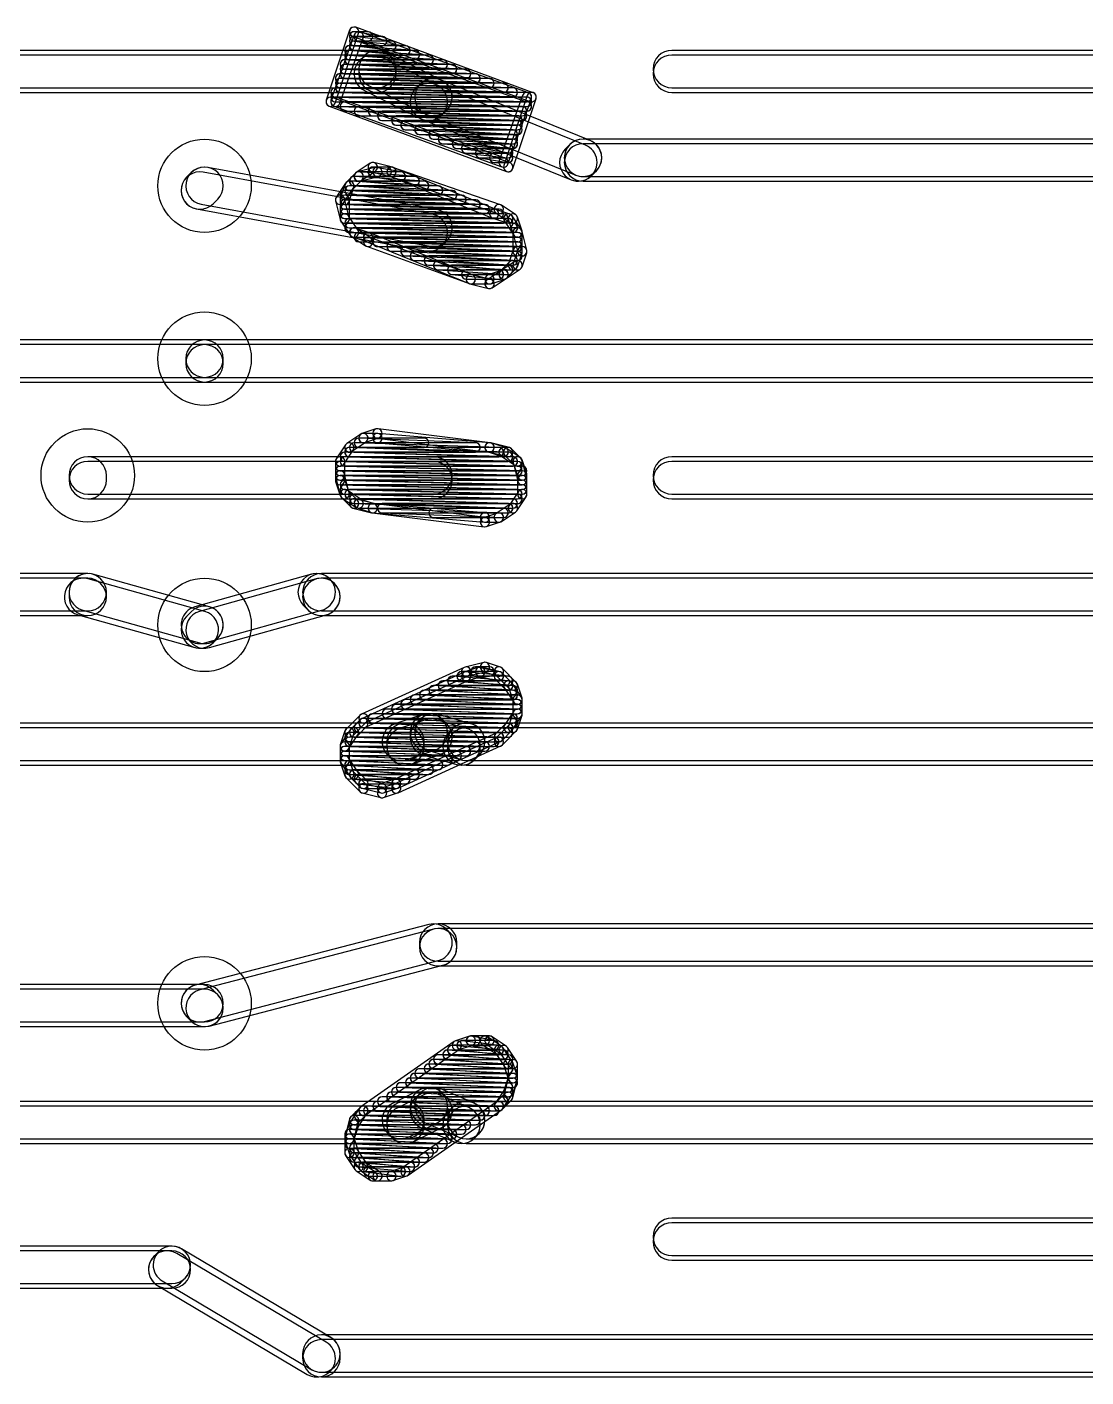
# Model space of a CAD drawing. Extents: x 2.7 to 76.1, y 3.1 to 47.6.
# Drawn here: x 35.56 to 41.32, y 13.73 to 21.07 of the extents above; entities that cross this region are included whole.
import ezdxf

# ---------------------------------------------------------------- set-up
doc = ezdxf.new("R2010")
doc.units = 0

msp = doc.modelspace()

# ---------------------------------------------------------------- linework, layer by layer
for points in [[(37.313875, 21.055115), (37.186875, 20.674115, 1), (37.23512, 20.65803), (37.36212, 21.03903, 1)], [(38.311985, 20.71533), (37.346785, 21.07093, 1), (37.32921, 21.023215), (38.29441, 20.667615, 1)], [(37.339455, 21.030225), (37.212455, 20.674625, 1), (37.26034, 20.65752), (37.38734, 21.01312, 1)], [(37.6197, 20.970795), (37.3403, 20.996195, 1), (37.335695, 20.94555), (37.615095, 20.92015, 1)], [(37.494575, 21.02135), (37.342175, 21.04675, 1), (37.33382, 20.996595), (37.48622, 20.971195, 1)], [(37.54435, 20.9961), (37.34115, 21.0215, 1), (37.334845, 20.971045), (37.538045, 20.945645, 1)], [(37.338, 20.99625), (37.4142, 20.99625, 1), (37.4142, 21.0471), (37.338, 21.0471, 1)], [(37.338, 20.97085), (37.4904, 20.97085, 1), (37.4904, 21.0217), (37.338, 21.0217, 1)], [(37.338, 20.94545), (37.5412, 20.94545, 1), (37.5412, 20.9963), (37.338, 20.9963, 1)], [(38.286435, 20.715385), (37.372035, 21.045585, 1), (37.35476, 20.99776), (38.26916, 20.66756, 1)], [(37.465, 20.9455), (34.925, 20.9455, 1), (34.925, 20.74225), (37.465, 20.74225, 1)], [(37.67001, 20.945435), (37.31441, 20.970835, 1), (37.310785, 20.92011), (37.666385, 20.89471, 1)], [(37.74589, 20.920055), (37.31409, 20.945455, 1), (37.311105, 20.89469), (37.742905, 20.86929, 1)], [(37.3126, 20.92005), (37.6174, 20.92005, 1), (37.6174, 20.9709), (37.3126, 20.9709, 1)], [(37.3126, 20.89465), (37.6682, 20.89465, 1), (37.6682, 20.9455), (37.3126, 20.9455, 1)], [(37.815245, 20.78237), (37.510445, 20.93477, 1), (37.41955, 20.752975), (37.72435, 20.600575, 1)], [(37.566625, 20.818475), (37.566625, 20.843875, 1), (37.363375, 20.843875), (37.363375, 20.818475, 1)], [(44.2976, 20.9455), (39.0652, 20.9455, 1), (39.0652, 20.74225), (44.2976, 20.74225, 1)], [(34.925, 20.71685), (37.465, 20.71685, 1), (37.465, 20.9201), (34.925, 20.9201, 1)], [(37.8725, 20.869275), (37.2883, 20.894675, 1), (37.286095, 20.84387), (37.870295, 20.81847, 1)], [(37.948575, 20.84388), (37.288175, 20.86928, 1), (37.28622, 20.818465), (37.94662, 20.793065, 1)], [(37.2872, 20.84385), (37.8206, 20.84385, 1), (37.8206, 20.8947), (37.2872, 20.8947, 1)], [(37.2872, 20.81845), (37.8714, 20.81845, 1), (37.8714, 20.8693), (37.2872, 20.8693, 1)], [(37.821865, 20.894665), (37.313865, 20.920065, 1), (37.31133, 20.86928), (37.81933, 20.84388, 1)], [(37.3126, 20.86925), (37.7444, 20.86925, 1), (37.7444, 20.9201), (37.3126, 20.9201, 1)], [(37.39415, 20.727575), (37.69895, 20.575175, 1), (37.789845, 20.75697), (37.485045, 20.90937, 1)], [(39.0652, 20.71685), (44.2976, 20.71685, 1), (44.2976, 20.9201), (39.0652, 20.9201, 1)], [(38.07539, 20.793085), (37.26259, 20.818485, 1), (37.261005, 20.76766), (38.073805, 20.74226, 1)], [(37.2618, 20.76765), (37.9984, 20.76765, 1), (37.9984, 20.8185), (37.2618, 20.8185, 1)], [(37.2618, 20.74225), (38.0746, 20.74225, 1), (38.0746, 20.7931), (37.2618, 20.7931, 1)], [(38.151525, 20.767685), (37.262525, 20.793085, 1), (37.26107, 20.74226), (38.15007, 20.71686, 1)], [(37.999305, 20.81848), (37.288105, 20.84388, 1), (37.28629, 20.793065), (37.99749, 20.767665, 1)], [(37.2872, 20.79305), (37.9476, 20.79305, 1), (37.9476, 20.8439), (37.2872, 20.8439, 1)], [(37.816255, 20.594215), (37.841655, 20.619615, 1), (37.69794, 20.76333), (37.67254, 20.73793, 1)], [(38.620845, 20.455425), (37.808045, 20.785625, 1), (37.73155, 20.59732), (38.54435, 20.26712, 1)], [(38.278415, 20.71689), (37.237015, 20.74229, 1), (37.23578, 20.691455), (38.27718, 20.666055, 1)], [(38.278415, 20.69149), (37.237015, 20.71689, 1), (37.23578, 20.666055), (38.27718, 20.640655, 1)], [(37.2364, 20.69145), (38.2016, 20.69145, 1), (38.2016, 20.7423), (37.2364, 20.7423, 1)], [(37.2364, 20.66605), (38.2778, 20.66605, 1), (38.2778, 20.7169), (37.2364, 20.7169, 1)], [(38.202285, 20.74229), (37.262485, 20.76769, 1), (37.26111, 20.716855), (38.20091, 20.691455, 1)], [(37.2618, 20.71685), (38.1508, 20.71685, 1), (38.1508, 20.7677), (37.2618, 20.7677, 1)], [(37.70615, 20.57192), (38.51895, 20.24172, 1), (38.595445, 20.430025), (37.782645, 20.760225, 1)], [(38.17474, 20.32732), (38.30174, 20.68292, 1), (38.253855, 20.700025), (38.126855, 20.344425, 1)], [(38.20032, 20.30243), (38.32732, 20.68343, 1), (38.279075, 20.699515), (38.152075, 20.318515, 1)], [(37.20221, 20.642215), (38.16741, 20.286615, 1), (38.184985, 20.33433), (37.219785, 20.68993, 1)], [(38.278415, 20.66609), (37.237015, 20.69149, 1), (37.23578, 20.640655), (38.27718, 20.615255, 1)], [(37.22776, 20.64216), (38.14216, 20.31196, 1), (38.159435, 20.359785), (37.245035, 20.689985, 1)], [(37.2364, 20.64065), (38.2778, 20.64065, 1), (38.2778, 20.6915), (37.2364, 20.6915, 1)], [(38.253065, 20.64069), (37.287865, 20.66609, 1), (37.28653, 20.615255), (38.25173, 20.589855, 1)], [(37.2872, 20.61525), (38.2778, 20.61525, 1), (38.2778, 20.6661), (37.2872, 20.6661, 1)], [(38.2524, 20.6407), (37.3634, 20.6407, 1), (37.3634, 20.58985), (38.2524, 20.58985, 1)], [(37.3634, 20.58985), (38.2524, 20.58985, 1), (38.2524, 20.6407), (37.3634, 20.6407, 1)], [(38.25319, 20.615285), (37.44039, 20.640685, 1), (37.438805, 20.58986), (38.251605, 20.56446, 1)], [(37.4396, 20.58985), (38.2524, 20.58985, 1), (38.2524, 20.6407), (37.4396, 20.6407, 1)], [(37.4904, 20.56445), (38.2524, 20.56445, 1), (38.2524, 20.6153), (37.4904, 20.6153, 1)], [(38.227875, 20.58988), (37.491275, 20.61528, 1), (37.48952, 20.564465), (38.22612, 20.539065, 1)], [(38.227975, 20.56448), (37.567575, 20.58988, 1), (37.56562, 20.539065), (38.22602, 20.513665, 1)], [(37.5666, 20.53905), (38.227, 20.53905, 1), (38.227, 20.5899), (37.5666, 20.5899, 1)], [(38.228055, 20.539075), (37.618455, 20.564475, 1), (37.61634, 20.51367), (38.22594, 20.48827, 1)], [(37.6174, 20.51365), (38.227, 20.51365, 1), (38.227, 20.5645), (37.6174, 20.5645, 1)], [(38.202865, 20.513665), (37.694865, 20.539065, 1), (37.69233, 20.48828), (38.20033, 20.46288, 1)], [(37.6936, 20.48825), (38.227, 20.48825, 1), (38.227, 20.5391), (37.6936, 20.5391, 1)], [(38.20309, 20.488255), (37.77129, 20.513655, 1), (37.768305, 20.46289), (38.200105, 20.43749, 1)], [(37.7698, 20.46285), (38.2016, 20.46285, 1), (38.2016, 20.5137), (37.7698, 20.5137, 1)], [(38.20329, 20.46284), (37.82229, 20.48824, 1), (37.818905, 20.437505), (38.199905, 20.412105, 1)], [(37.8206, 20.43745), (38.2016, 20.43745, 1), (38.2016, 20.4883), (37.8206, 20.4883, 1)], [(38.1785, 20.437395), (37.8991, 20.462795, 1), (37.894495, 20.41215), (38.173895, 20.38675, 1)], [(37.8968, 20.41205), (38.2016, 20.41205, 1), (38.2016, 20.4629), (37.8968, 20.4629, 1)], [(37.9476, 20.38665), (38.1762, 20.38665, 1), (38.1762, 20.4375), (37.9476, 20.4375, 1)], [(38.179005, 20.41194), (37.950405, 20.43734, 1), (37.94479, 20.386805), (38.17339, 20.361405, 1)], [(38.180375, 20.38635), (38.027975, 20.41175, 1), (38.01962, 20.361595), (38.17202, 20.336195, 1)], [(38.0238, 20.36125), (38.1762, 20.36125, 1), (38.1762, 20.4121), (38.0238, 20.4121, 1)], [(38.629055, 20.264015), (38.654455, 20.289415, 1), (38.51074, 20.43313), (38.48534, 20.40773, 1)], [(46.2026, 20.4629), (38.5826, 20.4629, 1), (38.5826, 20.25965), (46.2026, 20.25965, 1)], [(38.5826, 20.23425), (46.2026, 20.23425, 1), (46.2026, 20.4375), (38.5826, 20.4375, 1)], [(37.425495, 20.331625), (37.349295, 20.280825, 1), (37.3775, 20.23852), (37.4537, 20.28932, 1)], [(37.547365, 20.30974), (37.445765, 20.33514, 1), (37.43343, 20.285805), (37.53503, 20.260405, 1)], [(38.1, 20.33585), (38.1762, 20.33585, 1), (38.1762, 20.3867), (38.1, 20.3867, 1)], [(36.48144, 20.08352), (37.72604, 19.85492, 1), (37.762755, 20.054825), (36.518155, 20.283425, 1)], [(36.45334, 20.28073), (36.42794, 20.25533, 1), (36.571655, 20.111615), (36.597055, 20.137015, 1)], [(37.788155, 20.080225), (36.543555, 20.308825, 1), (36.50684, 20.10892), (37.75144, 19.88032, 1)], [(37.34542, 20.27765), (37.29462, 20.22685, 1), (37.330575, 20.190895), (37.381375, 20.241695, 1)], [(37.34542, 20.27765), (37.29462, 20.22685, 1), (37.330575, 20.190895), (37.381375, 20.241695, 1)], [(37.45883, 20.30974), (37.35723, 20.28434, 1), (37.369565, 20.235005), (37.471165, 20.260405, 1)], [(37.67031, 20.25961), (37.36551, 20.28501, 1), (37.361285, 20.234335), (37.666085, 20.208935, 1)], [(37.3634, 20.23425), (37.592, 20.23425, 1), (37.592, 20.2851), (37.3634, 20.2851, 1)], [(37.596175, 20.28475), (37.443775, 20.31015, 1), (37.43542, 20.259995), (37.58782, 20.234595, 1)], [(37.4396, 20.25965), (37.5158, 20.25965, 1), (37.5158, 20.3105), (37.4396, 20.3105, 1)], [(37.5412, 20.3105), (37.465, 20.3105, 1), (37.465, 20.25965), (37.5412, 20.25965, 1)], [(38.109625, 20.080005), (37.550825, 20.308605, 1), (37.53157, 20.26154), (38.09037, 20.03294, 1)], [(38.13375, 20.105885), (37.54955, 20.309085, 1), (37.532845, 20.26106), (38.117045, 20.05786, 1)], [(37.291445, 20.222975), (37.240645, 20.146775, 1), (37.28295, 20.11857), (37.33375, 20.19477, 1)], [(37.288475, 20.216915), (37.263075, 20.140715, 1), (37.31132, 20.12463), (37.33672, 20.20083, 1)], [(37.87255, 20.18347), (37.31375, 20.20887, 1), (37.311445, 20.158075), (37.870245, 20.132675, 1)], [(37.3126, 20.18345), (37.719, 20.18345, 1), (37.719, 20.2343), (37.3126, 20.2343, 1)], [(37.796535, 20.20886), (37.313935, 20.23426, 1), (37.31126, 20.183485), (37.79386, 20.158085, 1)], [(37.3126, 20.15805), (37.7952, 20.15805, 1), (37.7952, 20.2089), (37.3126, 20.2089, 1)], [(37.72069, 20.23424), (37.33969, 20.25964, 1), (37.336305, 20.208905), (37.717305, 20.183505, 1)], [(37.338, 20.20885), (37.6682, 20.20885, 1), (37.6682, 20.2597), (37.338, 20.2597, 1)], [(37.23713, 20.126505), (37.26253, 20.024905, 1), (37.311865, 20.03724), (37.286465, 20.13884, 1)], [(38.050045, 20.107285), (37.288045, 20.132685, 1), (37.28635, 20.08186), (38.04835, 20.05646, 1)], [(37.999305, 20.13268), (37.288105, 20.15808, 1), (37.28629, 20.107265), (37.99749, 20.081865, 1)], [(37.2872, 20.13265), (37.8714, 20.13265, 1), (37.8714, 20.1835), (37.2872, 20.1835, 1)], [(37.923215, 20.158075), (37.288215, 20.183475, 1), (37.28618, 20.13267), (37.92118, 20.10727, 1)], [(37.2872, 20.10725), (37.9222, 20.10725, 1), (37.9222, 20.1581), (37.2872, 20.1581, 1)], [(37.261775, 20.132675), (37.261775, 20.031075, 1), (37.312625, 20.031075), (37.312625, 20.132675, 1)], [(37.2872, 20.08185), (37.9984, 20.08185, 1), (37.9984, 20.1327), (37.2872, 20.1327, 1)], [(38.12617, 20.081885), (37.28797, 20.107285, 1), (37.286425, 20.05646), (38.124625, 20.03106, 1)], [(38.151545, 20.056485), (37.287945, 20.081885, 1), (37.28645, 20.03106), (38.15005, 20.00566, 1)], [(37.2872, 20.05645), (38.0492, 20.05645, 1), (38.0492, 20.1073), (37.2872, 20.1073, 1)], [(37.2872, 20.03105), (38.1254, 20.03105, 1), (38.1254, 20.0819), (37.2872, 20.0819, 1)], [(37.2872, 20.00565), (38.1508, 20.00565, 1), (38.1508, 20.0565), (37.2872, 20.0565, 1)], [(38.176925, 20.031085), (37.287925, 20.056485, 1), (37.28647, 20.00566), (38.17547, 19.98026, 1)], [(37.266045, 20.01697), (37.316845, 19.94077, 1), (37.35915, 19.968975), (37.30835, 20.045175, 1)], [(37.266045, 20.01697), (37.316845, 19.94077, 1), (37.35915, 19.968975), (37.30835, 20.045175, 1)], [(38.18424, 20.055195), (38.10804, 20.080595, 1), (38.091955, 20.03235), (38.168155, 20.00695, 1)], [(38.2157, 20.052225), (38.1395, 20.103025, 1), (38.111295, 20.06072), (38.187495, 20.00992, 1)], [(38.24815, 19.968975), (38.19735, 20.045175, 1), (38.155045, 20.01697), (38.205845, 19.94077, 1)], [(38.25112, 19.962915), (38.22572, 20.039115, 1), (38.177475, 20.02303), (38.202875, 19.94683, 1)], [(38.227705, 19.98029), (37.313305, 20.00569, 1), (37.31189, 19.954855), (38.22629, 19.929455, 1)], [(37.3126, 19.98025), (38.1762, 19.98025, 1), (38.1762, 20.0311), (37.3126, 20.0311, 1)], [(38.202325, 20.005685), (37.313325, 20.031085, 1), (37.31187, 19.98026), (38.20087, 19.95486, 1)], [(37.3126, 19.95485), (38.2016, 19.95485, 1), (38.2016, 20.0057), (37.3126, 20.0057, 1)], [(37.329955, 19.93075), (37.406155, 19.90535, 1), (37.42224, 19.953595), (37.34604, 19.978995, 1)], [(37.338, 19.92945), (38.227, 19.92945, 1), (38.227, 19.9803), (37.338, 19.9803, 1)], [(38.227725, 19.954885), (37.338725, 19.980285, 1), (37.33727, 19.92946), (38.22627, 19.90406, 1)], [(37.323895, 19.93372), (37.400095, 19.88292, 1), (37.4283, 19.925225), (37.3521, 19.976025, 1)], [(38.277065, 19.85944), (38.251665, 19.96104, 1), (38.20233, 19.948705), (38.22773, 19.847105, 1)], [(38.252425, 19.853275), (38.252425, 19.954875, 1), (38.201575, 19.954875), (38.201575, 19.853275, 1)], [(38.227, 19.9549), (37.3634, 19.9549, 1), (37.3634, 19.90405), (38.227, 19.90405, 1)], [(37.3634, 19.90405), (38.227, 19.90405, 1), (38.227, 19.9549), (37.3634, 19.9549, 1)], [(37.40457, 19.90594), (37.96337, 19.67734, 1), (37.982625, 19.724405), (37.423825, 19.953005, 1)], [(38.22779, 19.929485), (37.41499, 19.954885, 1), (37.413405, 19.90406), (38.226205, 19.87866, 1)], [(37.4142, 19.90405), (38.227, 19.90405, 1), (38.227, 19.9549), (37.4142, 19.9549, 1)], [(37.40551, 19.88018), (37.96431, 19.67698, 1), (37.981685, 19.724765), (37.422885, 19.927965, 1)], [(38.227845, 19.904085), (37.465845, 19.929485, 1), (37.46415, 19.87866), (38.22615, 19.85326, 1)], [(37.465, 19.87865), (38.227, 19.87865, 1), (38.227, 19.9295), (37.465, 19.9295, 1)], [(38.22794, 19.87868), (37.54214, 19.90408, 1), (37.540255, 19.853265), (38.226055, 19.827865, 1)], [(37.5412, 19.85325), (38.227, 19.85325, 1), (38.227, 19.9041), (37.5412, 19.9041, 1)], [(38.228055, 19.853275), (37.618455, 19.878675, 1), (37.61634, 19.82787), (38.22594, 19.80247, 1)], [(37.6174, 19.82785), (38.227, 19.82785, 1), (38.227, 19.8787), (37.6174, 19.8787, 1)], [(38.202805, 19.82787), (37.669405, 19.85327, 1), (37.66699, 19.802475), (38.20039, 19.777075, 1)], [(37.6682, 19.80245), (38.227, 19.80245, 1), (38.227, 19.8533), (37.6682, 19.8533, 1)], [(38.20301, 19.80246), (37.74581, 19.82786, 1), (37.742985, 19.777085), (38.200185, 19.751685, 1)], [(37.7444, 19.77705), (38.2016, 19.77705, 1), (38.2016, 19.8279), (37.7444, 19.8279, 1)], [(38.22572, 19.76903), (38.25112, 19.84523, 1), (38.202875, 19.861315), (38.177475, 19.785115, 1)], [(38.25112, 19.76903), (38.27652, 19.84523, 1), (38.228275, 19.861315), (38.202875, 19.785115, 1)], [(38.17789, 19.77704), (37.79689, 19.80244, 1), (37.793505, 19.751705), (38.174505, 19.726305, 1)], [(37.7952, 19.75165), (38.2016, 19.75165, 1), (38.2016, 19.8025), (37.7952, 19.8025, 1)], [(38.127925, 19.75157), (37.873925, 19.77697, 1), (37.86887, 19.726375), (38.12287, 19.700975, 1)], [(37.8714, 19.72625), (38.1762, 19.72625, 1), (38.1762, 19.7771), (37.8714, 19.7771, 1)], [(37.9476, 19.70085), (38.1254, 19.70085, 1), (38.1254, 19.7517), (37.9476, 19.7517, 1)], [(38.08264, 19.67675), (38.15884, 19.70215, 1), (38.142755, 19.750395), (38.066555, 19.724995, 1)], [(38.0887, 19.65432), (38.1649, 19.70512, 1), (38.136695, 19.747425), (38.060495, 19.696625, 1)], [(38.168775, 19.708295), (38.219575, 19.759095, 1), (38.18362, 19.79505), (38.13282, 19.74425, 1)], [(38.1649, 19.70512), (38.2411, 19.75592, 1), (38.212895, 19.798225), (38.136695, 19.747425, 1)], [(37.96683, 19.676205), (38.06843, 19.650805, 1), (38.080765, 19.70014), (37.979165, 19.72554, 1)], [(37.973, 19.67545), (38.0746, 19.67545, 1), (38.0746, 19.7263), (37.973, 19.7263, 1)], [(36.5252, 19.3707), (33.8074, 19.3707, 1), (33.8074, 19.16745), (36.5252, 19.16745, 1)], [(33.8074, 19.14205), (36.5252, 19.14205, 1), (36.5252, 19.3453), (33.8074, 19.3453, 1)], [(36.626825, 19.243675), (36.626825, 19.269075, 1), (36.423575, 19.269075), (36.423575, 19.243675, 1)], [(45.72, 19.3707), (36.5252, 19.3707, 1), (36.5252, 19.16745), (45.72, 19.16745, 1)], [(36.5252, 19.14205), (45.72, 19.14205, 1), (45.72, 19.3453), (36.5252, 19.3453, 1)], [(37.456955, 18.886795), (37.380755, 18.861395, 1), (37.39684, 18.81315), (37.47304, 18.83855, 1)], [(38.07775, 18.8117), (37.46815, 18.8879, 1), (37.461845, 18.837445), (38.071445, 18.761245, 1)], [(37.291445, 18.800575), (37.240645, 18.724375, 1), (37.28295, 18.69617), (37.33375, 18.77237, 1)], [(37.291445, 18.800575), (37.240645, 18.724375, 1), (37.28295, 18.69617), (37.33375, 18.77237, 1)], [(37.374695, 18.858425), (37.298495, 18.807625, 1), (37.3267, 18.76532), (37.4029, 18.81612, 1)], [(37.374695, 18.858425), (37.298495, 18.807625, 1), (37.3267, 18.76532), (37.4029, 18.81612, 1)], [(38.126215, 18.786485), (37.338815, 18.811885, 1), (37.33718, 18.76106), (38.12458, 18.73566, 1)], [(37.338, 18.76105), (37.9984, 18.76105, 1), (37.9984, 18.8119), (37.338, 18.8119, 1)], [(37.3634, 18.78645), (37.719, 18.78645, 1), (37.719, 18.8373), (37.3634, 18.8373, 1)], [(37.999415, 18.811875), (37.364415, 18.837275, 1), (37.36238, 18.78647), (37.99738, 18.76107, 1)], [(37.465, 18.8627), (37.3888, 18.8627, 1), (37.3888, 18.81185), (37.465, 18.81185, 1)], [(38.07671, 18.81181), (37.46711, 18.86261, 1), (37.462885, 18.811935), (38.072485, 18.761135, 1)], [(38.15884, 18.785195), (38.08264, 18.810595, 1), (38.066555, 18.76235), (38.142755, 18.73695, 1)], [(38.182365, 18.78574), (38.080765, 18.81114, 1), (38.06843, 18.761805), (38.17003, 18.736405, 1)], [(37.7698, 18.7357), (35.8902, 18.7357, 1), (35.8902, 18.53245), (37.7698, 18.53245, 1)], [(35.788575, 18.634075), (35.788575, 18.608675, 1), (35.991825, 18.608675), (35.991825, 18.634075, 1)], [(37.236375, 18.710275), (37.236375, 18.634075, 1), (37.287225, 18.634075), (37.287225, 18.710275, 1)], [(37.236375, 18.710275), (37.236375, 18.608675, 1), (37.287225, 18.608675), (37.287225, 18.710275, 1)], [(38.202305, 18.73569), (37.287905, 18.76109, 1), (37.28649, 18.710255), (38.20089, 18.684855, 1)], [(38.227685, 18.71029), (37.287885, 18.73569, 1), (37.28651, 18.684855), (38.22631, 18.659455, 1)], [(37.2872, 18.71025), (38.1762, 18.71025, 1), (38.1762, 18.7611), (37.2872, 18.7611, 1)], [(37.2872, 18.68485), (38.2016, 18.68485, 1), (38.2016, 18.7357), (37.2872, 18.7357, 1)], [(38.176945, 18.761085), (37.313345, 18.786485, 1), (37.31185, 18.73566), (38.17545, 18.71026, 1)], [(37.3126, 18.73565), (38.1254, 18.73565, 1), (38.1254, 18.7865), (37.3126, 18.7865, 1)], [(38.2411, 18.731425), (38.1649, 18.782225, 1), (38.136695, 18.73992), (38.212895, 18.68912, 1)], [(38.244975, 18.72825), (38.194175, 18.77905, 1), (38.15822, 18.743095), (38.20902, 18.692295, 1)], [(38.27652, 18.642115), (38.25112, 18.718315, 1), (38.202875, 18.70223), (38.228275, 18.62603, 1)], [(38.277065, 18.61484), (38.251665, 18.71644, 1), (38.20233, 18.704105), (38.22773, 18.602505, 1)], [(44.2976, 18.7357), (39.0652, 18.7357, 1), (39.0652, 18.53245), (44.2976, 18.53245, 1)], [(35.8902, 18.50705), (37.7698, 18.50705, 1), (37.7698, 18.7103), (35.8902, 18.7103, 1)], [(38.227665, 18.68489), (37.262465, 18.71029, 1), (37.26113, 18.659455), (38.22633, 18.634055, 1)], [(37.23713, 18.627905), (37.26253, 18.526305, 1), (37.311865, 18.53864), (37.286465, 18.64024, 1)], [(38.25305, 18.65949), (37.26245, 18.68489, 1), (37.261145, 18.634055), (38.251745, 18.608655, 1)], [(38.25305, 18.63409), (37.26245, 18.65949, 1), (37.261145, 18.608655), (38.251745, 18.583255, 1)], [(37.2618, 18.65945), (38.227, 18.65945, 1), (38.227, 18.7103), (37.2618, 18.7103, 1)], [(37.2618, 18.63405), (38.2524, 18.63405, 1), (38.2524, 18.6849), (37.2618, 18.6849, 1)], [(38.2524, 18.6849), (37.2618, 18.6849, 1), (37.2618, 18.63405), (38.2524, 18.63405, 1)], [(37.2618, 18.63405), (38.227, 18.63405, 1), (38.227, 18.6849), (37.2618, 18.6849, 1)], [(37.2618, 18.60865), (38.2524, 18.60865, 1), (38.2524, 18.6595), (37.2618, 18.6595, 1)], [(38.277825, 18.532475), (38.277825, 18.634075, 1), (38.226975, 18.634075), (38.226975, 18.532475, 1)], [(39.0652, 18.50705), (44.2976, 18.50705, 1), (44.2976, 18.7103), (39.0652, 18.7103, 1)], [(37.237675, 18.60063), (37.263075, 18.52443, 1), (37.31132, 18.540515), (37.28592, 18.616715, 1)], [(38.25305, 18.60869), (37.26245, 18.63409, 1), (37.261145, 18.583255), (38.251745, 18.557855, 1)], [(37.2618, 18.58325), (38.2524, 18.58325, 1), (38.2524, 18.6341), (37.2618, 18.6341, 1)], [(38.253065, 18.58329), (37.287865, 18.60869, 1), (37.28653, 18.557855), (38.25173, 18.532455, 1)], [(38.227685, 18.55789), (37.287885, 18.58329, 1), (37.28651, 18.532455), (38.22631, 18.507055, 1)], [(37.2872, 18.55785), (38.2524, 18.55785, 1), (38.2524, 18.6087), (37.2872, 18.6087, 1)], [(37.2872, 18.53245), (38.2524, 18.53245, 1), (38.2524, 18.5833), (37.2872, 18.5833, 1)], [(38.277825, 18.532475), (38.277825, 18.608675, 1), (38.226975, 18.608675), (38.226975, 18.532475, 1)], [(37.26922, 18.514495), (37.32002, 18.463695, 1), (37.355975, 18.49965), (37.305175, 18.55045, 1)], [(37.273095, 18.51132), (37.349295, 18.46052, 1), (37.3775, 18.502825), (37.3013, 18.553625, 1)], [(38.227705, 18.53249), (37.313305, 18.55789, 1), (37.31189, 18.507055), (38.22629, 18.481655, 1)], [(37.3126, 18.50705), (38.227, 18.50705, 1), (38.227, 18.5579), (37.3126, 18.5579, 1)], [(37.33183, 18.457005), (37.43343, 18.431605, 1), (37.445765, 18.48094), (37.344165, 18.50634, 1)], [(38.202345, 18.507085), (37.338745, 18.532485, 1), (37.33725, 18.48166), (38.20085, 18.45626, 1)], [(37.338, 18.48165), (38.227, 18.48165, 1), (38.227, 18.5325), (37.338, 18.5325, 1)], [(37.355355, 18.45755), (37.431555, 18.43215, 1), (37.44764, 18.480395), (37.37144, 18.505795, 1)], [(38.17699, 18.481685), (37.36419, 18.507085, 1), (37.362605, 18.45626), (38.175405, 18.43086, 1)], [(37.3634, 18.45625), (38.2016, 18.45625, 1), (38.2016, 18.5071), (37.3634, 18.5071, 1)], [(38.22275, 18.44217), (38.27355, 18.51837, 1), (38.231245, 18.546575), (38.180445, 18.470375, 1)], [(38.22275, 18.44217), (38.27355, 18.51837, 1), (38.231245, 18.546575), (38.180445, 18.470375, 1)], [(37.437485, 18.430935), (38.047085, 18.380135, 1), (38.05131, 18.43081), (37.44171, 18.48161, 1)], [(37.436445, 18.431045), (38.046045, 18.354845, 1), (38.05235, 18.4053), (37.44275, 18.4815, 1)], [(38.151775, 18.45628), (37.491375, 18.48168, 1), (37.48942, 18.430865), (38.14982, 18.405465, 1)], [(37.4904, 18.43085), (38.1762, 18.43085, 1), (38.1762, 18.4817), (37.4904, 18.4817, 1)], [(37.7698, 18.40545), (38.1508, 18.40545, 1), (38.1508, 18.4563), (37.7698, 18.4563, 1)], [(38.05724, 18.35595), (38.13344, 18.38135, 1), (38.117355, 18.429595), (38.041155, 18.404195, 1)], [(38.0492, 18.38005), (38.1254, 18.38005, 1), (38.1254, 18.4309), (38.0492, 18.4309, 1)], [(38.1395, 18.38432), (38.2157, 18.43512, 1), (38.187495, 18.477425), (38.111295, 18.426625, 1)], [(38.1395, 18.38432), (38.2157, 18.43512, 1), (38.187495, 18.477425), (38.111295, 18.426625, 1)], [(35.8902, 18.1007), (33.8074, 18.1007, 1), (33.8074, 17.89745), (35.8902, 17.89745, 1)], [(33.8074, 17.87205), (35.8902, 17.87205, 1), (35.8902, 18.0753), (33.8074, 18.0753, 1)], [(35.837395, 17.87581), (36.472395, 17.69801, 1), (36.5272, 17.893735), (35.8922, 18.071535, 1)], [(36.5526, 17.919135), (35.9176, 18.096935, 1), (35.862795, 17.90121), (36.497795, 17.72341, 1)], [(35.991825, 17.973675), (35.991825, 17.999075, 1), (35.788575, 17.999075), (35.788575, 17.973675, 1)], [(37.107395, 18.096935), (36.472395, 17.919135, 1), (36.5272, 17.72341), (37.1622, 17.90121, 1)], [(36.5526, 17.69801), (37.1876, 17.87581, 1), (37.132795, 18.071535), (36.497795, 17.893735, 1)], [(37.232055, 18.04553), (37.206655, 18.07093, 1), (37.06294, 17.927215), (37.08834, 17.901815, 1)], [(45.72, 18.1007), (37.1602, 18.1007, 1), (37.1602, 17.89745), (45.72, 17.89745, 1)], [(37.1602, 17.87205), (45.72, 17.87205, 1), (45.72, 18.0753), (37.1602, 18.0753, 1)], [(36.571655, 17.724015), (36.597055, 17.749415, 1), (36.45334, 17.89313), (36.42794, 17.86773, 1)], [(38.04303, 17.61734), (37.94143, 17.59194, 1), (37.953765, 17.542605), (38.055365, 17.568005, 1)], [(38.13344, 17.591395), (38.05724, 17.616795, 1), (38.041155, 17.56855), (38.117355, 17.54315, 1)], [(37.937075, 17.59042), (37.378275, 17.33642, 1), (37.39932, 17.290125), (37.95812, 17.544125, 1)], [(37.937075, 17.56502), (37.378275, 17.31102, 1), (37.39932, 17.264725), (37.95812, 17.518725, 1)], [(38.178725, 17.54177), (37.924725, 17.56717, 1), (37.91967, 17.516575), (38.17367, 17.491175, 1)], [(37.9222, 17.51645), (38.1254, 17.51645, 1), (38.1254, 17.5673), (37.9222, 17.5673, 1)], [(38.015755, 17.591395), (37.939555, 17.565995, 1), (37.95564, 17.51775), (38.03184, 17.54315, 1)], [(38.130385, 17.566805), (38.003385, 17.592205, 1), (37.99341, 17.54234), (38.12041, 17.51694, 1)], [(37.9984, 17.54185), (38.0746, 17.54185, 1), (38.0746, 17.5927), (37.9984, 17.5927, 1)], [(38.131565, 17.56654), (38.029965, 17.59194, 1), (38.01763, 17.542605), (38.11923, 17.517205, 1)], [(38.219575, 17.50905), (38.143375, 17.58525, 1), (38.10742, 17.549295), (38.18362, 17.473095, 1)], [(38.194175, 17.50905), (38.143375, 17.55985, 1), (38.10742, 17.523895), (38.15822, 17.473095, 1)], [(38.20309, 17.465655), (37.77129, 17.491055, 1), (37.768305, 17.44029), (38.200105, 17.41489, 1)], [(37.7698, 17.44025), (38.2016, 17.44025, 1), (38.2016, 17.4911), (37.7698, 17.4911, 1)], [(38.20329, 17.49104), (37.82229, 17.51644, 1), (37.818905, 17.465705), (38.199905, 17.440305, 1)], [(37.8206, 17.46565), (38.1762, 17.46565, 1), (38.1762, 17.5165), (37.8206, 17.5165, 1)], [(38.17831, 17.51641), (37.87351, 17.54181, 1), (37.869285, 17.491135), (38.174085, 17.465735, 1)], [(37.8714, 17.49105), (38.1762, 17.49105, 1), (38.1762, 17.5419), (37.8714, 17.5419, 1)], [(38.24815, 17.428975), (38.19735, 17.505175, 1), (38.155045, 17.47697), (38.205845, 17.40077, 1)], [(38.25112, 17.422915), (38.22572, 17.499115, 1), (38.177475, 17.48303), (38.202875, 17.40683, 1)], [(38.228055, 17.389475), (37.618455, 17.414875, 1), (37.61634, 17.36407), (38.22594, 17.33867, 1)], [(37.6174, 17.36405), (38.227, 17.36405, 1), (38.227, 17.4149), (37.6174, 17.4149, 1)], [(38.22815, 17.41487), (37.66935, 17.44027, 1), (37.667045, 17.389475), (38.225845, 17.364075, 1)], [(37.6682, 17.38945), (38.227, 17.38945, 1), (38.227, 17.4403), (37.6682, 17.4403, 1)], [(38.228265, 17.440265), (37.720265, 17.465665, 1), (37.71773, 17.41488), (38.22573, 17.38948, 1)], [(37.719, 17.41485), (38.2016, 17.41485, 1), (38.2016, 17.4657), (37.719, 17.4657, 1)], [(38.252425, 17.338675), (38.252425, 17.414875, 1), (38.201575, 17.414875), (38.201575, 17.338675, 1)], [(38.252425, 17.338675), (38.252425, 17.414875, 1), (38.201575, 17.414875), (38.201575, 17.338675, 1)], [(37.37082, 17.33125), (37.29462, 17.25505, 1), (37.330575, 17.219095), (37.406775, 17.295295, 1)], [(38.202445, 17.313285), (37.440445, 17.338685, 1), (37.43875, 17.28786), (38.20075, 17.26246, 1)], [(37.4396, 17.28785), (38.2016, 17.28785, 1), (38.2016, 17.3387), (37.4396, 17.3387, 1)], [(38.20254, 17.33868), (37.51674, 17.36408, 1), (37.514855, 17.313265), (38.200655, 17.287865, 1)], [(37.5158, 17.31325), (38.227, 17.31325, 1), (38.227, 17.3641), (37.5158, 17.3641, 1)], [(37.71226, 17.33348), (37.55986, 17.28268, 1), (37.624135, 17.089865), (37.776535, 17.140665, 1)], [(38.227975, 17.36408), (37.567575, 17.38948, 1), (37.56562, 17.338665), (38.22602, 17.313265, 1)], [(37.5666, 17.33865), (38.227, 17.33865, 1), (38.227, 17.3895), (37.5666, 17.3895, 1)], [(37.841655, 17.28353), (37.816255, 17.30893, 1), (37.67254, 17.165215), (37.69794, 17.139815, 1)], [(37.975515, 17.283985), (37.797715, 17.334785, 1), (37.74188, 17.13936), (37.91968, 17.08856, 1)], [(38.19735, 17.24837), (38.24815, 17.32457, 1), (38.205845, 17.352775), (38.155045, 17.276575, 1)], [(38.22572, 17.25443), (38.25112, 17.33063, 1), (38.202875, 17.346715), (38.177475, 17.270515, 1)], [(37.6174, 17.2879), (34.925, 17.2879, 1), (34.925, 17.08465), (37.6174, 17.08465, 1)], [(34.925, 17.05925), (37.6174, 17.05925, 1), (37.6174, 17.2625), (34.925, 17.2625, 1)], [(37.288475, 17.245115), (37.263075, 17.168915, 1), (37.31132, 17.15283), (37.33672, 17.22903, 1)], [(37.316845, 17.251175), (37.266045, 17.174975, 1), (37.30835, 17.14677), (37.35915, 17.22297, 1)], [(38.126215, 17.237085), (37.338815, 17.262485, 1), (37.33718, 17.21166), (38.12458, 17.18626, 1)], [(37.37082, 17.30585), (37.32002, 17.25505, 1), (37.355975, 17.219095), (37.406775, 17.269895, 1)], [(37.338, 17.21165), (38.1762, 17.21165, 1), (38.1762, 17.2625), (37.338, 17.2625, 1)], [(38.17699, 17.262485), (37.36419, 17.287885, 1), (37.362605, 17.23706), (38.175405, 17.21166, 1)], [(37.3634, 17.23705), (38.1762, 17.23705, 1), (38.1762, 17.2879), (37.3634, 17.2879, 1)], [(38.177015, 17.287885), (37.389615, 17.313285, 1), (37.38798, 17.26246), (38.17538, 17.23706, 1)], [(37.3888, 17.26245), (38.2016, 17.26245, 1), (38.2016, 17.3133), (37.3888, 17.3133, 1)], [(37.649535, 17.064465), (37.801935, 17.115265, 1), (37.73766, 17.30808), (37.58526, 17.25728, 1)], [(37.719025, 17.160875), (37.719025, 17.186275, 1), (37.515775, 17.186275), (37.515775, 17.160875, 1)], [(37.71648, 17.11396), (37.89428, 17.06316, 1), (37.950115, 17.258585), (37.772315, 17.309385, 1)], [(37.994055, 17.089015), (38.019455, 17.114415, 1), (37.87574, 17.25813), (37.85034, 17.23273, 1)], [(46.99, 17.2879), (37.9476, 17.2879, 1), (37.9476, 17.08465), (46.99, 17.08465, 1)], [(37.9476, 17.05925), (46.99, 17.05925, 1), (46.99, 17.2625), (37.9476, 17.2625, 1)], [(38.143375, 17.193695), (38.194175, 17.244495, 1), (38.15822, 17.28045), (38.10742, 17.22965, 1)], [(38.143375, 17.168295), (38.219575, 17.244495, 1), (38.18362, 17.28045), (38.10742, 17.20425, 1)], [(37.948575, 17.16088), (37.288175, 17.18628, 1), (37.28622, 17.135465), (37.94662, 17.110065, 1)], [(37.2872, 17.13545), (37.9984, 17.13545, 1), (37.9984, 17.1863), (37.2872, 17.1863, 1)], [(37.9984, 17.1863), (37.2872, 17.1863, 1), (37.2872, 17.13545), (37.9984, 17.13545, 1)], [(37.2872, 17.13545), (38.0492, 17.13545, 1), (38.0492, 17.1863), (37.2872, 17.1863, 1)], [(37.261775, 17.160875), (37.261775, 17.084675, 1), (37.312625, 17.084675), (37.312625, 17.160875, 1)], [(37.261775, 17.160875), (37.261775, 17.084675, 1), (37.312625, 17.084675), (37.312625, 17.160875, 1)], [(38.100815, 17.211685), (37.313415, 17.237085, 1), (37.31178, 17.18626), (38.09918, 17.16086, 1)], [(37.3126, 17.18625), (38.1254, 17.18625, 1), (38.1254, 17.2371), (37.3126, 17.2371, 1)], [(37.3126, 17.16085), (38.1, 17.16085, 1), (38.1, 17.2117), (37.3126, 17.2117, 1)], [(38.050075, 17.18628), (37.313475, 17.21168, 1), (37.31172, 17.160865), (38.04832, 17.135465, 1)], [(37.57712, 16.934525), (38.13592, 17.188525, 1), (38.114875, 17.23482), (37.556075, 16.98082, 1)], [(37.57712, 16.909125), (38.13592, 17.163125, 1), (38.114875, 17.20942), (37.556075, 16.95542, 1)], [(37.263075, 17.07663), (37.288475, 17.00043, 1), (37.33672, 17.016515), (37.31132, 17.092715, 1)], [(37.897855, 17.135475), (37.288255, 17.160875, 1), (37.28614, 17.11007), (37.89574, 17.08467, 1)], [(37.796465, 17.084665), (37.288465, 17.110065, 1), (37.28593, 17.05928), (37.79393, 17.03388, 1)], [(37.84715, 17.11007), (37.28835, 17.13547, 1), (37.286045, 17.084675), (37.844845, 17.059275, 1)], [(37.2872, 17.11005), (37.9476, 17.11005, 1), (37.9476, 17.1609), (37.2872, 17.1609, 1)], [(37.2872, 17.08465), (37.8968, 17.08465, 1), (37.8968, 17.1355), (37.2872, 17.1355, 1)], [(37.2872, 17.05925), (37.846, 17.05925, 1), (37.846, 17.1101), (37.2872, 17.1101, 1)], [(37.266045, 17.07057), (37.316845, 16.99437, 1), (37.35915, 17.022575), (37.30835, 17.098775, 1)], [(37.67001, 17.033835), (37.31441, 17.059235, 1), (37.310785, 17.00851), (37.666385, 16.98311, 1)], [(37.74589, 17.059255), (37.31409, 17.084655, 1), (37.311105, 17.03389), (37.742905, 17.00849, 1)], [(37.29462, 16.990495), (37.37082, 16.914295, 1), (37.406775, 16.95025), (37.330575, 17.02645, 1)], [(37.3126, 17.03385), (37.7952, 17.03385, 1), (37.7952, 17.0847), (37.3126, 17.0847, 1)], [(37.3126, 17.00845), (37.7444, 17.00845, 1), (37.7444, 17.0593), (37.3126, 17.0593, 1)], [(37.6197, 17.008395), (37.3403, 17.033795, 1), (37.335695, 16.98315), (37.615095, 16.95775, 1)], [(37.32002, 16.990495), (37.37082, 16.939695, 1), (37.406775, 16.97565), (37.355975, 17.02645, 1)], [(37.338, 16.98305), (37.6682, 16.98305, 1), (37.6682, 17.0339), (37.338, 17.0339, 1)], [(37.56975, 16.9829), (37.36655, 17.0083, 1), (37.360245, 16.957845), (37.563445, 16.932445, 1)], [(37.3634, 16.95765), (37.6174, 16.95765, 1), (37.6174, 17.0085), (37.3634, 17.0085, 1)], [(37.38263, 16.933005), (37.48423, 16.907605, 1), (37.496565, 16.95694), (37.394965, 16.98234, 1)], [(37.38263, 16.907605), (37.48423, 16.882205, 1), (37.496565, 16.93154), (37.394965, 16.95694, 1)], [(37.3888, 16.93225), (37.5666, 16.93225, 1), (37.5666, 16.9831), (37.3888, 16.9831, 1)], [(37.49844, 16.90815), (37.57464, 16.93355, 1), (37.558555, 16.981795), (37.482355, 16.956395, 1)], [(37.49844, 16.88275), (37.57464, 16.90815, 1), (37.558555, 16.956395), (37.482355, 16.930995, 1)], [(37.744225, 16.192425), (36.474225, 15.862225, 1), (36.52537, 15.66552), (37.79537, 15.99572, 1)], [(36.55077, 15.64012), (37.82077, 15.97032, 1), (37.769625, 16.167025), (36.499625, 15.836825, 1)], [(44.9326, 16.1957), (37.7952, 16.1957, 1), (37.7952, 15.99245), (44.9326, 15.99245, 1)], [(37.693575, 16.094075), (37.693575, 16.068675, 1), (37.896825, 16.068675), (37.896825, 16.094075, 1)], [(37.7952, 15.96705), (44.9326, 15.96705, 1), (44.9326, 16.1703), (37.7952, 16.1703, 1)], [(36.5252, 15.8655), (33.9852, 15.8655, 1), (33.9852, 15.66225), (36.5252, 15.66225, 1)], [(36.42794, 15.692015), (36.45334, 15.666615, 1), (36.597055, 15.81033), (36.571655, 15.83573, 1)], [(33.9852, 15.63685), (36.5252, 15.63685, 1), (36.5252, 15.8401), (33.9852, 15.8401, 1)], [(37.964955, 15.584795), (37.888755, 15.559395, 1), (37.90484, 15.51115), (37.98104, 15.53655, 1)], [(37.964955, 15.584795), (37.888755, 15.559395, 1), (37.90484, 15.51115), (37.98104, 15.53655, 1)], [(38.104985, 15.560205), (37.977985, 15.585605, 1), (37.96801, 15.53574), (38.09501, 15.51034, 1)], [(37.973, 15.53525), (37.9984, 15.53525, 1), (37.9984, 15.5861), (37.973, 15.5861, 1)], [(38.0492, 15.5861), (37.973, 15.5861, 1), (37.973, 15.53525), (38.0492, 15.53525, 1)], [(38.0746, 15.5861), (37.973, 15.5861, 1), (37.973, 15.53525), (38.0746, 15.53525, 1)], [(38.1395, 15.531025), (38.0633, 15.581825, 1), (38.035095, 15.53952), (38.111295, 15.48872, 1)], [(38.1649, 15.531025), (38.0887, 15.581825, 1), (38.060495, 15.53952), (38.136695, 15.48872, 1)], [(37.882215, 15.5561), (37.374215, 15.2005, 1), (37.40338, 15.158845), (37.91138, 15.514445, 1)], [(37.882215, 15.5561), (37.374215, 15.2005, 1), (37.40338, 15.158845), (37.91138, 15.514445, 1)], [(38.17815, 15.484425), (37.84795, 15.509825, 1), (37.844045, 15.45912), (38.174245, 15.43372, 1)], [(37.846, 15.45905), (38.1508, 15.45905, 1), (38.1508, 15.5099), (37.846, 15.5099, 1)], [(38.1531, 15.509795), (37.8737, 15.535195, 1), (37.869095, 15.48455), (38.148495, 15.45915, 1)], [(37.8714, 15.48445), (38.1254, 15.48445, 1), (38.1254, 15.5353), (37.8714, 15.5353, 1)], [(38.12855, 15.5351), (37.92535, 15.5605, 1), (37.919045, 15.510045), (38.122245, 15.484645, 1)], [(37.9222, 15.50985), (38.1, 15.50985, 1), (38.1, 15.5607), (37.9222, 15.5607, 1)], [(38.19735, 15.447775), (38.14655, 15.523975, 1), (38.104245, 15.49577), (38.155045, 15.41957, 1)], [(38.22275, 15.447775), (38.17195, 15.523975, 1), (38.129645, 15.49577), (38.180445, 15.41957, 1)], [(38.20301, 15.40826), (37.74581, 15.43366, 1), (37.742985, 15.382885), (38.200185, 15.357485, 1)], [(37.7444, 15.38285), (38.1762, 15.38285, 1), (38.1762, 15.4337), (37.7444, 15.4337, 1)], [(38.177785, 15.43365), (37.771385, 15.45905, 1), (37.76821, 15.408295), (38.17461, 15.382895, 1)], [(37.7698, 15.40825), (38.1762, 15.40825, 1), (38.1762, 15.4591), (37.7698, 15.4591, 1)], [(38.17789, 15.45904), (37.79689, 15.48444, 1), (37.793505, 15.433705), (38.174505, 15.408305, 1)], [(37.7952, 15.43365), (38.1762, 15.43365, 1), (38.1762, 15.4845), (37.7952, 15.4845, 1)], [(38.22572, 15.365515), (38.20032, 15.441715, 1), (38.152075, 15.42563), (38.177475, 15.34943, 1)], [(38.227025, 15.357475), (38.227025, 15.433675, 1), (38.176175, 15.433675), (38.176175, 15.357475, 1)], [(38.177405, 15.33207), (37.644005, 15.35747, 1), (37.64159, 15.306675), (38.17499, 15.281275, 1)], [(37.6428, 15.30665), (38.2016, 15.30665, 1), (38.2016, 15.3575), (37.6428, 15.3575, 1)], [(38.202805, 15.35747), (37.669405, 15.38287, 1), (37.66699, 15.332075), (38.20039, 15.306675, 1)], [(37.6682, 15.33205), (38.2016, 15.33205, 1), (38.2016, 15.3829), (37.6682, 15.3829, 1)], [(38.202865, 15.382865), (37.694865, 15.408265, 1), (37.69233, 15.35748), (38.20033, 15.33208, 1)], [(37.6936, 15.35745), (38.2016, 15.35745, 1), (38.2016, 15.4083), (37.6936, 15.4083, 1)], [(38.20032, 15.27323), (38.22572, 15.34943, 1), (38.177475, 15.365515), (38.152075, 15.289315, 1)], [(38.200865, 15.249705), (38.226265, 15.351305, 1), (38.17693, 15.36364), (38.15153, 15.26204, 1)], [(37.69895, 15.29597), (37.54655, 15.21977, 1), (37.637445, 15.037975), (37.789845, 15.114175, 1)], [(37.662845, 15.012575), (37.815245, 15.088775, 1), (37.72435, 15.27057), (37.57195, 15.19437, 1)], [(38.151855, 15.255875), (37.542255, 15.281275, 1), (37.54014, 15.23047), (38.14974, 15.20507, 1)], [(37.5412, 15.23045), (38.1762, 15.23045, 1), (38.1762, 15.2813), (37.5412, 15.2813, 1)], [(38.177255, 15.281275), (37.567655, 15.306675, 1), (37.56554, 15.25587), (38.17514, 15.23047, 1)], [(37.5666, 15.25585), (38.1762, 15.25585, 1), (38.1762, 15.3067), (37.5666, 15.3067, 1)], [(38.1773, 15.306675), (37.5931, 15.332075, 1), (37.590895, 15.28127), (38.175095, 15.25587, 1)], [(37.592, 15.28125), (38.1762, 15.28125, 1), (38.1762, 15.3321), (37.592, 15.3321, 1)], [(37.704365, 15.086265), (37.882165, 15.010065, 1), (37.96223, 15.19688), (37.78443, 15.27308, 1)], [(37.841655, 15.25153), (37.816255, 15.27693, 1), (37.67254, 15.133215), (37.69794, 15.107815, 1)], [(37.98763, 15.22228), (37.80983, 15.29848, 1), (37.729765, 15.111665), (37.907565, 15.035465, 1)], [(38.143375, 15.187095), (38.194175, 15.237895, 1), (38.15822, 15.27385), (38.10742, 15.22305, 1)], [(38.14655, 15.19097), (38.19735, 15.26717, 1), (38.155045, 15.295375), (38.104245, 15.219175, 1)], [(37.6174, 15.2305), (34.925, 15.2305, 1), (34.925, 15.02725), (37.6174, 15.02725, 1)], [(34.925, 15.00185), (37.6174, 15.00185, 1), (37.6174, 15.2051), (34.925, 15.2051, 1)], [(37.37082, 15.19765), (37.32002, 15.14685, 1), (37.355975, 15.110895), (37.406775, 15.161695, 1)], [(37.367645, 15.193775), (37.316845, 15.117575, 1), (37.35915, 15.08937), (37.40995, 15.16557, 1)], [(37.3888, 15.15425), (38.0492, 15.15425, 1), (38.0492, 15.2051), (37.3888, 15.2051, 1)], [(38.024815, 15.179675), (37.389815, 15.205075, 1), (37.38778, 15.15427), (38.02278, 15.12887, 1)], [(38.0492, 15.2051), (37.4142, 15.2051, 1), (37.4142, 15.15425), (38.0492, 15.15425, 1)], [(37.4142, 15.15425), (38.1, 15.15425, 1), (38.1, 15.2051), (37.4142, 15.2051, 1)], [(37.465, 15.17965), (38.1254, 15.17965, 1), (38.1254, 15.2305), (37.465, 15.2305, 1)], [(38.101015, 15.205075), (37.466015, 15.230475, 1), (37.46398, 15.17967), (38.09898, 15.15427, 1)], [(37.4904, 15.20505), (38.1508, 15.20505, 1), (38.1508, 15.2559), (37.4904, 15.2559, 1)], [(38.126415, 15.230475), (37.491415, 15.255875, 1), (37.48938, 15.20507), (38.12438, 15.17967, 1)], [(37.719025, 15.103475), (37.719025, 15.128875, 1), (37.515775, 15.128875), (37.515775, 15.103475, 1)], [(37.63198, 14.828645), (38.13998, 15.184245, 1), (38.110815, 15.2259), (37.602815, 14.8703, 1)], [(37.63198, 14.828645), (38.13998, 15.184245, 1), (38.110815, 15.2259), (37.602815, 14.8703, 1)], [(37.994055, 15.031615), (38.019455, 15.057015, 1), (37.87574, 15.20073), (37.85034, 15.17533, 1)], [(46.99, 15.2305), (37.9476, 15.2305, 1), (37.9476, 15.02725), (46.99, 15.02725, 1)], [(37.9476, 15.00185), (46.99, 15.00185, 1), (46.99, 15.2051), (37.9476, 15.2051, 1)], [(37.313875, 15.111515), (37.288475, 15.035315, 1), (37.33672, 15.01923), (37.36212, 15.09543, 1)], [(37.31333, 15.13504), (37.28793, 15.03344, 1), (37.337265, 15.021105), (37.362665, 15.122705, 1)], [(37.9233, 15.103475), (37.3391, 15.128875, 1), (37.336895, 15.07807), (37.921095, 15.05267, 1)], [(37.948655, 15.128875), (37.339055, 15.154275, 1), (37.33694, 15.10347), (37.94654, 15.07807, 1)], [(37.338, 15.10345), (37.9984, 15.10345, 1), (37.9984, 15.1543), (37.338, 15.1543, 1)], [(37.338, 15.07805), (37.9476, 15.07805, 1), (37.9476, 15.1289), (37.338, 15.1289, 1)], [(37.3634, 15.12885), (38.0238, 15.12885, 1), (38.0238, 15.1797), (37.3634, 15.1797, 1)], [(37.999415, 15.154275), (37.364415, 15.179675, 1), (37.36238, 15.12887), (37.99738, 15.10347, 1)], [(37.288475, 15.01923), (37.313875, 14.94303, 1), (37.36212, 14.959115), (37.33672, 15.035315, 1)], [(37.847205, 15.05267), (37.313805, 15.07807, 1), (37.31139, 15.027275), (37.84479, 15.001875, 1)], [(37.821865, 15.027265), (37.313865, 15.052665, 1), (37.31133, 15.00188), (37.81933, 14.97648, 1)], [(37.3126, 15.02725), (37.8714, 15.02725, 1), (37.8714, 15.0781), (37.3126, 15.0781, 1)], [(37.3126, 15.00185), (37.846, 15.00185, 1), (37.846, 15.0527), (37.3126, 15.0527, 1)], [(37.287175, 15.027275), (37.287175, 14.951075, 1), (37.338025, 14.951075), (37.338025, 15.027275, 1)], [(37.872605, 15.07807), (37.339205, 15.10347, 1), (37.33679, 15.052675), (37.87019, 15.027275, 1)], [(37.338, 15.05265), (37.9222, 15.05265, 1), (37.9222, 15.1035), (37.338, 15.1035, 1)], [(37.77121, 15.00186), (37.31401, 15.02726, 1), (37.311185, 14.976485), (37.768385, 14.951085, 1)], [(37.3126, 14.97645), (37.8206, 14.97645, 1), (37.8206, 15.0273), (37.3126, 15.0273, 1)], [(37.291445, 14.93697), (37.342245, 14.86077, 1), (37.38455, 14.888975), (37.33375, 14.965175, 1)], [(37.745985, 14.97645), (37.339585, 15.00185, 1), (37.33641, 14.951095), (37.74281, 14.925695, 1)], [(37.72069, 14.95104), (37.33969, 14.97644, 1), (37.336305, 14.925705), (37.717305, 14.900305, 1)], [(37.338, 14.95105), (37.7698, 14.95105, 1), (37.7698, 15.0019), (37.338, 15.0019, 1)], [(37.338, 14.92565), (37.7444, 14.92565, 1), (37.7444, 14.9765), (37.338, 14.9765, 1)], [(37.316845, 14.93697), (37.367645, 14.86077, 1), (37.40995, 14.888975), (37.35915, 14.965175, 1)], [(37.67015, 14.925625), (37.33995, 14.951025, 1), (37.336045, 14.90032), (37.666245, 14.87492, 1)], [(37.338, 14.90025), (37.719, 14.90025, 1), (37.719, 14.9511), (37.338, 14.9511, 1)], [(37.6451, 14.900195), (37.3657, 14.925595, 1), (37.361095, 14.87495), (37.640495, 14.84955, 1)], [(37.3634, 14.87485), (37.6682, 14.87485, 1), (37.6682, 14.9257), (37.3634, 14.9257, 1)], [(37.349295, 14.85372), (37.425495, 14.80292, 1), (37.4537, 14.845225), (37.3775, 14.896025, 1)], [(37.59515, 14.8747), (37.39195, 14.9001, 1), (37.385645, 14.849645), (37.588845, 14.824245, 1)], [(37.3888, 14.84945), (37.6428, 14.84945, 1), (37.6428, 14.9003), (37.3888, 14.9003, 1)], [(37.374695, 14.85372), (37.450895, 14.80292, 1), (37.4791, 14.845225), (37.4029, 14.896025, 1)], [(37.4142, 14.82405), (37.592, 14.82405, 1), (37.592, 14.8749), (37.4142, 14.8749, 1)], [(37.4396, 14.79865), (37.5412, 14.79865, 1), (37.5412, 14.8495), (37.4396, 14.8495, 1)], [(37.465, 14.79865), (37.5412, 14.79865, 1), (37.5412, 14.8495), (37.465, 14.8495, 1)], [(37.54924, 14.79995), (37.62544, 14.82535, 1), (37.609355, 14.873595), (37.533155, 14.848195, 1)], [(37.54924, 14.79995), (37.62544, 14.82535, 1), (37.609355, 14.873595), (37.533155, 14.848195, 1)], [(44.2976, 14.5955), (39.0652, 14.5955, 1), (39.0652, 14.39225), (44.2976, 14.39225, 1)], [(39.0652, 14.36685), (44.2976, 14.36685, 1), (44.2976, 14.5701), (39.0652, 14.5701, 1)], [(36.3474, 14.4431), (34.29, 14.4431, 1), (34.29, 14.23985), (36.3474, 14.23985, 1)], [(34.29, 14.21445), (36.3474, 14.21445, 1), (36.3474, 14.4177), (34.29, 14.4177, 1)], [(36.270115, 14.22869), (37.082915, 13.74609, 1), (37.18668, 13.920855), (36.37388, 14.403455, 1)], [(36.27554, 14.41333), (36.25014, 14.38793, 1), (36.393855, 14.244215), (36.419255, 14.269615, 1)], [(37.21208, 13.946255), (36.39928, 14.428855, 1), (36.295515, 14.25409), (37.108315, 13.77149, 1)], [(49.53, 13.9605), (37.1602, 13.9605, 1), (37.1602, 13.75725), (49.53, 13.75725, 1)], [(37.058575, 13.858875), (37.058575, 13.833475, 1), (37.261825, 13.833475), (37.261825, 13.858875, 1)], [(37.1602, 13.73185), (49.53, 13.73185, 1), (49.53, 13.9351), (37.1602, 13.9351, 1)]]:
    msp.add_lwpolyline(points, format="xyb", close=True)
for centre in [(36.5252, 20.208875), (36.5252, 19.269075), (35.8902, 18.634075), (36.5252, 17.821275), (36.5252, 15.763875)]:
    msp.add_circle(centre, 0.254)

doc.saveas('drawing.dxf')
